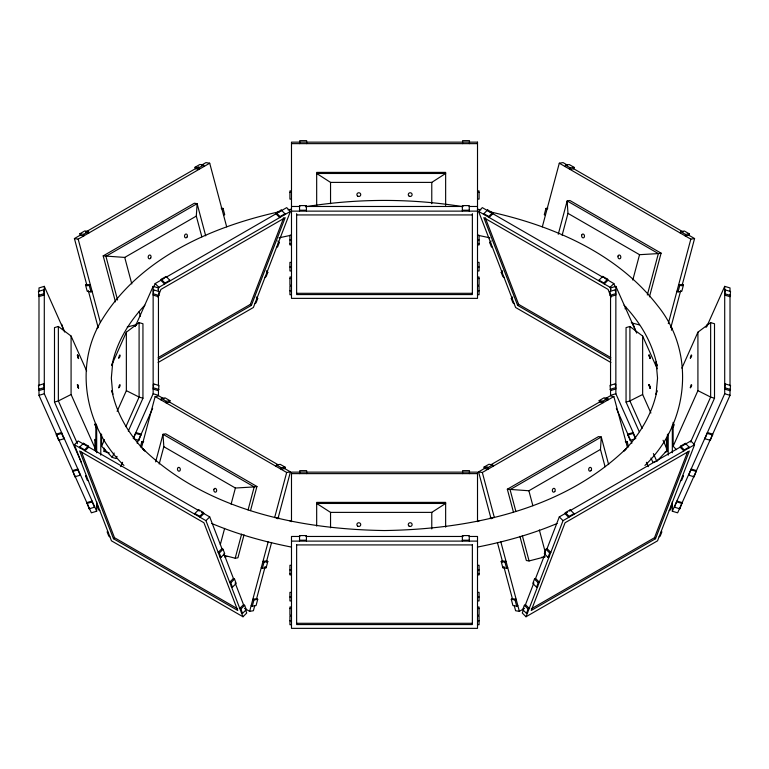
<?xml version="1.0" encoding="UTF-8"?>
<svg xmlns="http://www.w3.org/2000/svg" width="769" height="769" viewBox="0 0 769 769"><rect width="100%" height="100%" fill="white"/><g stroke="black" fill="none" stroke-linecap="round" stroke-linejoin="round"><path stroke-width="1.15" d="M201.843 236.842L196.306 216.099L197.114 203.66L194.384 203.227L103.19 255.885L115.456 301.881M605.078 466.725L600.464 449.432L601.271 436.994L598.542 436.571L507.338 489.219L513.471 512.221M112.783 361.824L111.332 378.108L112.783 394.391L111.89 390.585C116.359 413.587 128.875 434.139 144.851 451.009L142.342 448.25C205.823 510.02 298.622 529.274 384.433 530.543C470.253 529.274 563.052 510.02 626.524 448.26L624.024 451.009C640 434.139 652.516 413.587 656.986 390.585L656.082 394.391L657.543 378.108L656.082 361.824L656.986 365.631C652.516 342.618 639.991 322.067 624.024 305.206M140.41 446.972L141.804 441.762L143.678 441.464M141.525 447.606L155.146 396.535L158.895 395.939L164.076 398.928M160.981 399.899L161.355 398.477L165.114 397.89L169.987 400.707L169.613 402.129L165.854 402.716L166.239 401.293L169.987 400.707M155.646 461.871L163.009 434.264L165.739 433.841L256.942 486.489L250.502 510.645M159.202 463.995L163.816 446.702L163.009 434.264L254.203 486.921L256.942 486.489M220.328 544.51L224.635 528.38M231.094 504.166L235.391 488.027L254.203 486.921L248.07 509.924M223.644 555.228L235.189 558.217L241.629 534.071M244.061 534.791L237.929 557.794L235.189 558.217M276.109 466.37L276.494 464.957L280.243 464.361L285.126 467.177L284.741 468.6L280.993 469.186L281.367 467.763L285.126 467.177M244.465 608.346L249.637 611.336L268.16 541.905M274.639 517.604L286.674 472.474L290.432 471.878L278.08 518.171M252.299 606.164L253.972 599.907L257.721 599.32L256.058 605.568L252.299 606.164L251.194 605.52M262.392 568.32L264.055 562.062L267.814 561.476L266.151 567.724L262.392 568.32L261.287 567.676M254.626 606.116L253.395 610.749L249.637 611.336M256.481 599.176L265.122 566.772M266.353 562.149L271.601 542.472M547.836 208.13L545.952 208.428L544.289 214.676L545.394 215.32M542.318 226.845L559.294 163.201L563.052 162.605L567.195 164.999M565.128 166.565L565.513 165.143L569.262 164.556L574.145 167.373L573.761 168.796L570.012 169.382L570.387 167.959L574.145 167.373M558.265 234.285L567.157 200.93L569.887 200.507L661.09 253.155L649.44 296.853M562.129 235.276L567.964 213.369L567.157 200.93L658.36 253.587L661.09 253.155M625.101 308.869L625.716 306.571M632.781 280.051L639.548 254.693L658.36 253.587L647.315 294.988M680.267 233.036L680.642 231.613L684.4 231.027L689.274 233.843L688.899 235.266L685.141 235.852L685.525 234.43L689.274 233.843M656.572 367.592L657.187 365.275M668.299 323.614L690.822 239.14L694.58 238.544L681.93 285.991M678.037 291.893L679.7 285.645L683.458 285.049L681.786 291.307L678.037 291.893L676.922 291.259M670.818 327.652L680.69 290.624M671.414 330.218L671.971 328.132L670.856 327.498M111.89 365.631C116.359 342.618 128.875 322.076 144.851 305.197M153.848 286.924L155.146 283.569L164.46 278.195M161.202 279.31L160.827 280.291L164.585 284.04L164.96 283.05L169.834 280.243L166.085 276.494L161.202 279.31L164.96 283.05M158.039 289.557L158.895 287.318L290.432 211.379L286.674 207.63L280.454 211.225M157.924 297.19L160.913 289.413L285.184 217.675L251.376 305.389L158.183 359.2M165.7 277.474L166.085 276.494M169.459 281.223L169.834 280.243M276.34 212.84L275.956 213.82L279.714 217.569L280.089 216.579L284.972 213.763L281.214 210.024L276.34 212.84L280.089 216.579M280.839 211.004L281.214 210.024M284.588 214.753L284.972 213.763M158.193 357.575L250.358 304.37L283.723 217.762M290.432 211.379L253.395 307.485L158.116 362.497M256.221 296.997L257.721 298.497L256.058 302.823L254.943 303.467M266.314 270.803L267.814 272.303L266.151 276.629L265.036 277.273M277.801 240.985L279.301 242.485L277.638 246.811L276.532 247.455M526.457 613.374L528.13 609.048L529.235 608.404L525.477 604.665L524.371 605.299L522.709 609.625L526.457 613.374L527.572 612.739M536.551 587.18L538.223 582.854L539.329 582.21L535.57 578.471L534.465 579.105L532.792 583.44L536.551 587.18L537.666 586.545M548.037 557.362L549.71 553.036L550.815 552.392L547.067 548.653L545.952 549.287L544.289 553.622L548.037 557.362L549.153 556.727M523.554 609.663L522.257 613.018L526.015 616.757L657.543 540.818L694.58 444.713L690.822 440.973L682.536 445.751M525.275 605.193L533.888 582.844M535.176 579.49L545.086 553.786M546.807 549.316L559.294 516.903L567.58 512.125M565.359 512.644L564.975 513.625L568.733 517.374L569.108 516.393L573.991 513.577L570.233 509.828L565.359 512.644L569.108 516.393M526.015 616.757L563.052 520.651L694.58 444.713M569.858 510.808L570.233 509.828M573.607 514.557L573.991 513.577M680.488 446.174L680.113 447.154L683.862 450.903L684.247 449.913L689.12 447.106L685.362 443.357L680.488 446.174L684.247 449.913M684.987 444.338L685.362 443.357M688.745 448.087L689.12 447.106M531.273 608.846L654.506 537.704L687.448 452.201M655.534 538.723L689.332 451.009L565.071 522.747L531.264 610.471L655.534 538.723L654.506 537.704M111.784 364.891L126.356 332.198L139.093 322.615L142.947 323.759L142.947 398.227L128.288 431.121M134.902 326.373L135.844 324.258L135.844 325.162M135.2 326.604L153.146 286.356L158.452 287.933L158.452 291.518M153.146 291.124L153.685 289.923L158.991 291.499L158.452 296.68L153.146 295.104L153.685 289.923M117.042 456.353L116.061 458.545L112.197 457.392L101.575 446.231L104.488 439.685M117.128 411.348L126.356 390.642L126.356 332.198M109.313 452.97L104.075 451.413L104.959 449.442M112.197 457.392L114.158 453.008M125.885 426.689L139.093 397.073L139.093 322.615M153.146 385.125L153.685 383.923L158.991 385.5L158.452 390.69L153.146 389.104L153.685 383.923M120.656 466.639L122.598 462.284M133.268 438.349L153.146 393.747L153.146 286.356M134.546 439.07L138.805 440.329L141.16 434.129L135.844 432.553L133.489 438.753L133.489 437.849M137.122 443.194L152.637 408.377M681.882 368.168L697.916 332.198L710.643 322.615L714.507 323.759L714.507 398.227L693.484 445.386M705.99 327.431L707.403 324.258L707.403 325.162M706.759 326.604L724.706 286.356L730.012 287.933L730.012 291.518M724.706 291.124L725.234 289.923L730.55 291.499L730.012 296.68L724.706 295.104L725.234 289.923M676.403 449.663L673.135 446.231L697.916 390.642L697.916 332.198M690.6 442.04L710.643 397.073L710.643 322.615M724.706 385.125L725.234 383.923L730.55 385.5L730.012 390.69L724.706 389.104L725.234 383.923M730.012 390.556L730.012 395.324L677.643 512.817L672.327 511.241L724.706 393.747L724.706 286.356M674.528 507.223L676.883 501.023L682.19 502.599L679.834 508.799L674.528 507.223L674.528 506.319M688.793 475.204L691.158 469.003L696.464 470.58L694.109 476.78L688.793 475.204L688.793 474.3M705.048 438.753L707.403 432.553L712.719 434.129L710.354 440.329L705.048 438.753L705.048 437.849M644.912 465.428C688.466 424.142 696.224 353.24 657.831 305.937C617.161 253.174 552.421 225.49 488.93 211.619M650.978 458.016L652.939 462.4L656.803 461.256L667.425 450.086L667.425 434.581M245.446 609.663L246.743 613.018L242.985 616.757L111.457 540.818L74.42 444.713L78.178 440.973L199.354 510.924M79.726 447.01L83.475 443.271L88.358 446.078L88.733 447.068L84.984 450.817L84.6 449.827L79.726 447.01L80.101 448M84.6 449.827L88.358 446.078M113.466 538.723L79.668 451.009L203.929 522.747L237.736 610.471L113.466 538.723L114.494 537.704L81.552 452.201M610.884 362.497L515.605 307.485L478.568 211.379L482.326 207.63L488.546 211.225M483.874 213.676L487.633 209.927L492.506 212.744L492.891 213.734L489.132 217.473L488.757 216.493L483.874 213.676L484.259 214.666M488.757 216.493L492.506 212.744M194.855 513.481L198.613 509.741L203.487 512.558L203.872 513.538L200.113 517.287L199.738 516.297L194.855 513.481L195.239 514.471M199.738 516.297L203.487 512.558M242.985 616.757L205.948 520.651L209.706 516.903L201.42 512.125M492.468 247.455L491.362 246.811L489.699 242.485L491.199 240.985M219.29 553.036L223.048 549.287L221.933 548.653L218.185 552.392L219.29 553.036L220.963 557.362L224.711 553.622L223.048 549.287M503.964 277.273L502.849 276.629L501.186 272.303L502.686 270.803M514.057 303.467L512.942 302.823L511.279 298.497L512.779 296.997M230.777 582.854L234.535 579.105L233.43 578.471L229.671 582.21L230.777 582.854L232.449 587.18L236.208 583.44L234.535 579.105M610.817 359.2L517.624 305.389L518.642 304.37L485.277 217.762M240.87 609.048L244.629 605.299L243.523 604.665L239.765 608.404L240.87 609.048L242.543 613.374L246.291 609.625L244.629 605.299M599.013 280.147L602.761 276.398L607.645 279.214L608.019 280.204L604.261 283.953L603.886 282.963L599.013 280.147L599.387 281.137M603.886 282.963L607.645 279.214M610.961 289.557L610.105 287.318L613.854 283.569L604.54 278.195M431.774 182.397L445.645 173.477L316.674 173.477L330.545 182.397L431.774 182.397L431.774 203.718M431.774 512.385L445.645 503.455L316.674 503.455L330.545 512.385L431.774 512.385L431.774 528.966M79.88 233.757L83.638 234.343L84.013 235.766L80.255 235.179L79.88 233.757L84.753 230.94L88.512 231.527L88.887 232.949L86.07 232.507M195.009 167.286L198.767 167.873L199.142 169.295L195.393 168.709L195.009 167.286L199.892 164.47L203.641 165.056L204.025 166.479M87.07 285.991L74.42 238.544L80.63 234.958M85.811 231.969L198.7 166.796M201.805 164.999L205.948 162.605L209.706 163.201L226.682 226.845M83.638 234.343L88.512 231.527M198.767 167.873L203.641 165.056M74.42 238.544L78.178 239.14L209.706 163.201M103.19 255.885L124.732 257.423L196.306 216.099M85.542 285.049L86.647 284.415L90.406 285.001L89.3 285.645L85.542 285.049L87.214 291.307L90.963 291.893L92.078 291.259M221.933 209.062L223.048 208.428L224.711 214.676L223.606 215.32M166.537 276.994L279.858 211.571M97.029 328.132L98.144 327.498M278.195 243.119L279.301 242.485M266.708 272.937L267.814 272.303M256.615 299.131L257.721 298.497M484.028 467.091L487.786 467.677L488.161 469.1L484.412 468.513L484.028 467.091L488.911 464.274L492.66 464.861L493.044 466.283M599.166 400.62L602.915 401.207L603.3 402.629L599.541 402.043L599.166 400.62L604.04 397.804L607.798 398.39L608.173 399.813L605.357 399.371M490.92 518.171L478.568 471.878L487.335 466.821M490.997 464.707L600.781 401.322M604.924 398.928L610.105 395.939L613.854 396.535L627.475 447.606M487.786 467.677L492.66 464.861M602.915 401.207L607.798 398.39M478.568 471.878L482.326 472.474L613.854 396.535M507.338 489.219L528.88 490.757L600.464 449.432M626.091 442.396L627.196 441.762L628.59 446.972M569.646 510.924L682.065 446.03M501.186 561.476L502.292 560.832L506.05 561.418L504.945 562.062L501.186 561.476L502.849 567.724L506.608 568.32L507.713 567.676M502.849 567.724L503.964 567.089M682.353 476.463L683.458 475.819L681.786 480.144L680.68 480.788M670.856 506.271L671.971 505.637L670.299 509.962L669.193 510.606M511.279 599.32L512.385 598.676L516.143 599.272L515.028 599.907L511.279 599.32L512.942 605.568L516.701 606.164L517.806 605.52M514.374 606.116L515.605 610.749L519.363 611.336L524.535 608.346M660.763 532.465L661.878 531.831L660.206 536.156L659.1 536.8M54.493 402.081L54.493 327.613L58.357 326.469L71.084 336.053L71.084 394.497L58.357 400.928L54.493 402.081L81.379 462.4M626.053 402.081L626.053 327.613L629.907 326.469L642.644 336.053L642.644 394.497L629.907 400.928L626.053 402.081L639.25 431.688M557.083 523.487C531.523 534.33 504.608 541.722 477.395 547.086M64.663 332.045L44.294 286.356L38.988 287.933L38.988 291.518M43.766 289.798L38.45 291.374L38.988 296.555L44.294 294.979L43.766 289.798L44.294 290.999M38.45 295.354L43.766 293.777M43.766 383.798L38.45 385.375L38.988 390.565L44.294 388.979L43.766 383.798L44.294 385M38.45 389.354L43.766 387.778M96.673 501.686L96.673 511.241L91.357 512.817L38.988 395.324L44.294 393.747L44.294 286.356M56.281 435.033L61.597 433.456L61.597 432.553L56.281 434.129L58.646 440.329L63.952 438.753L63.952 437.849M636.703 333.131L615.854 286.356L610.548 287.933L610.548 291.518M615.315 289.798L610.009 291.374L610.548 296.555L615.854 294.979L615.315 289.798L615.854 290.999M610.009 295.354L615.315 293.777M72.536 471.484L77.842 469.907L77.842 469.003L72.536 470.58L74.891 476.78L80.207 475.204L80.207 474.3M86.81 503.503L92.117 501.926L92.117 501.023L86.81 502.599L89.166 508.799L94.472 507.223L94.472 506.319M615.315 383.798L610.009 385.375L610.548 390.565L615.854 388.979L615.315 383.798L615.854 385M610.009 389.354L615.315 387.778M615.854 286.356L615.854 393.747L610.548 395.324L610.548 389.364M627.84 435.033L633.156 433.456L633.156 432.553L627.84 434.129L627.84 435.033L630.196 440.329L634.454 439.07M665.118 452.114L667.338 451.451L667.338 441.368L666.454 439.397L666.454 449.481M127.241 327.017L136.478 324.624M519.911 536.368L526.352 560.514L529.082 560.947L545.25 556.766M279.945 211.619C210.783 226.778 138.112 258.778 100.576 322.076C73.555 368.264 86.138 429.083 123.963 465.428M288.019 209.87L291.48 209.12M278.993 237.842L291.413 235.16M276.321 518.046L278.195 517.748L279.301 518.383L277.426 518.681M224.558 556.9L226.778 556.554M305.399 206.784C357.229 198.373 410.473 198.296 462.323 206.611M291.489 143.64L477.511 143.64M291.489 190.943L289.923 190.943L289.923 199.084L291.489 199.084M477.511 190.943L479.077 190.943L479.077 199.084L477.511 199.084M289.923 192.433L291.489 192.433M477.511 192.433L479.077 192.433M291.489 206.477L299.891 206.477M305.899 206.477L463.101 206.477M469.109 206.477L477.511 206.477M299.535 210.235L306.427 210.235M462.352 210.235L469.253 210.235M291.489 211.129L477.511 211.129M296.632 214.936L472.368 214.936M291.489 235.295L289.923 235.295L289.923 244.917L291.489 244.917M477.511 235.295L479.077 235.295L479.077 244.917L477.511 244.917M289.923 239.947L291.489 239.947M477.511 239.947L479.077 239.947M289.923 243.869L291.489 243.869M477.511 243.869L479.077 243.869M291.489 262.364L289.923 262.364L289.923 270.948L291.489 270.948M477.511 262.364L479.077 262.364L479.077 270.948L477.511 270.948M289.923 267.016L291.489 267.016M477.511 267.016L479.077 267.016M291.489 277.032L289.923 277.032L289.923 285.174L291.489 285.174M477.511 277.032L479.077 277.032L479.077 285.174L477.511 285.174M289.923 278.522L291.489 278.522M477.511 278.522L479.077 278.522M291.489 286.145L289.923 286.145L289.923 294.719L291.489 294.719M477.511 286.145L479.077 286.145L479.077 294.719L477.511 294.719M289.923 290.788L291.489 290.788M477.511 290.788L479.077 290.788M296.632 293.306L472.368 293.306M291.489 473.627L477.511 473.627M289.923 520.93L291.489 520.93M477.511 520.93L479.077 520.93M299.891 536.464L291.489 536.464L291.489 628.36L477.511 628.36L477.511 536.464L469.109 536.464M305.899 536.464L463.101 536.464M299.535 540.223L306.427 540.223M462.352 540.223L469.253 540.223M291.489 541.107L477.511 541.107M296.632 544.913L472.368 544.913M291.489 565.282L289.923 565.282L289.923 574.904L291.489 574.904M477.511 565.282L479.077 565.282L479.077 574.904L477.511 574.904M289.923 569.925L291.489 569.925M477.511 569.925L479.077 569.925M289.923 573.857L291.489 573.857M477.511 573.857L479.077 573.857M291.489 592.351L289.923 592.351L289.923 600.925L291.489 600.925M477.511 592.351L479.077 592.351L479.077 600.925L477.511 600.925M289.923 597.004L291.489 597.004M477.511 597.004L479.077 597.004M291.489 607.02L289.923 607.02L289.923 615.162L291.489 615.162M477.511 607.02L479.077 607.02L479.077 615.162L477.511 615.162M289.923 608.51L291.489 608.51M477.511 608.51L479.077 608.51M291.489 616.132L289.923 616.132L289.923 624.707L291.489 624.707M477.511 616.132L479.077 616.132L479.077 624.707L477.511 624.707M289.923 620.775L291.489 620.775M477.511 620.775L479.077 620.775M296.632 623.294L472.368 623.294M221.164 208.13L223.048 208.428M625.322 441.464L627.196 441.762M492.679 518.046L490.805 517.748L489.699 518.383L491.574 518.681M541.828 557.179L544.067 557.525M477.395 209.12L480.856 209.87M477.462 235.16L489.891 237.842M291.48 547.086C264.267 541.722 237.352 534.33 211.792 523.487M631.262 322.788L639.347 324.883M725.234 293.902L730.55 295.479M725.234 387.903L730.55 389.489M724.706 393.747L730.012 395.324M714.507 398.227L710.643 397.073L697.916 390.642M707.403 433.456L712.719 435.033M153.685 293.902L158.991 295.479M691.158 469.907L696.464 471.484M676.883 501.926L682.19 503.503M153.685 387.903L158.991 389.489M153.146 393.747L158.452 395.324L158.452 389.364M142.947 398.227L139.093 397.073L126.356 390.642M135.844 433.456L141.16 435.033M573.405 168.584L683.189 231.969M688.37 234.958L694.58 238.544M565.513 165.143L570.387 167.959M680.642 231.613L685.525 234.43M559.294 163.201L690.822 239.14M567.964 213.369L639.548 254.693M683.458 285.049L682.353 284.415L678.594 285.001L679.7 285.645M545.952 208.428L547.067 209.062M488.988 211.475L602.463 276.994M478.568 211.379L610.105 287.318M489.699 242.485L490.805 243.119M501.186 272.303L502.292 272.937M511.279 298.497L512.385 299.131M518.642 304.37L610.807 357.575M169.257 401.918L278.003 464.707M283.175 467.696L290.432 471.878M161.355 398.477L166.239 401.293M276.494 464.957L281.367 467.763M155.146 396.535L286.674 472.474M163.816 446.702L235.391 488.027M141.804 441.762L142.909 442.396M74.42 444.713L205.948 520.651M267.814 561.476L266.708 560.832L262.95 561.418L264.055 562.062M265.036 567.089L266.151 567.724M86.647 476.463L85.542 475.819L87.214 480.144L88.32 480.788M219.847 556.727L220.963 557.362M98.144 506.271L97.029 505.637L98.701 509.962L99.807 510.606M257.721 599.32L256.615 598.676L252.857 599.272L253.972 599.907M231.334 586.545L232.449 587.18M108.237 532.465L107.122 531.831L108.794 536.156L109.9 536.8M114.494 537.704L237.727 608.846M241.428 612.739L242.543 613.374M559.294 516.903L563.052 520.651M545.952 549.287L549.71 553.036M534.465 579.105L538.223 582.854M250.358 304.37L251.376 305.389M524.371 605.299L528.13 609.048M155.146 283.569L158.895 287.318M642.644 336.053L657.216 368.755M642.644 394.497L650.901 413.02M663.051 440.272L667.425 450.086M642.134 428.352L629.907 400.928L629.907 326.469M653.381 453.575L656.803 461.256M615.854 393.747L635.732 438.349M646.402 462.284L648.344 466.639M633.156 433.456L635.511 438.753L635.511 437.849M616.363 408.377L631.878 443.194M71.084 336.053L86.637 370.927M95.779 441.368L94.904 439.397L94.904 448.365M71.084 394.497L95.865 450.086M94.904 449.481L95.779 451.451L95.865 423.844M77.419 443.703L58.357 400.928L58.357 326.469M44.294 393.747L96.673 511.241M61.597 433.456L63.952 438.753M77.842 469.907L80.207 475.204M92.117 501.926L94.472 507.223M613.854 283.569L615.152 286.924M611.076 297.19L608.087 289.413L483.816 217.675L517.624 305.389M602.761 276.398L603.146 277.388M487.633 209.927L488.007 210.917M209.706 516.903L222.193 549.316M223.914 553.786L233.824 579.49M235.112 582.844L243.725 605.193M198.613 509.741L198.988 510.722M83.475 443.271L83.859 444.251M608.635 464.591L601.271 436.994L510.068 489.651L515.893 511.5M528.88 490.757L532.879 505.742M539.338 529.947L545.481 553.007M522.334 535.647L529.082 560.947M482.326 472.474L494.361 517.604M500.84 541.905L519.363 611.336M504.945 562.062L506.608 568.32M515.028 599.907L516.701 606.164M497.399 542.472L502.647 562.149M503.878 566.772L512.519 599.176M205.708 235.862L197.114 203.66L105.92 256.317L117.57 300.016M124.732 257.423L131.797 283.934M139.179 311.599L140.41 316.213M78.178 239.14L100.393 322.461M89.3 285.645L90.963 291.893M88.31 290.624L98.182 327.652M730.012 295.094L730.012 385.778M710.354 439.426L710.354 440.329M694.109 475.876L694.109 476.78M679.834 507.896L679.834 508.799M673.135 422.373L673.135 446.231M672.327 425.324L672.327 452.768M672.327 501.686L672.327 511.241M668.223 433.678L668.223 455.152M635.511 330.449L633.156 324.258L633.156 325.162M630.196 439.426L630.196 440.329M610.548 295.094L610.548 385.778M477.511 521.661L477.511 472.137L291.489 472.137L291.489 521.661M472.368 213.667L472.368 294.565L296.632 294.565L296.632 213.667M472.368 544.837L472.368 624.553L296.632 624.553L296.632 544.837M469.465 143.64L469.465 140.64L462.573 140.64L462.573 143.64M469.465 473.627L469.465 470.628L462.573 470.628L462.573 473.627M469.253 211.129L469.253 205.592L462.352 205.592L462.352 211.129M469.253 541.107L469.253 535.57L462.352 535.57L462.352 541.107M445.645 205.467L445.645 172.391L316.674 172.391L316.674 205.573M445.645 527.159L445.645 502.378L316.674 502.378L316.674 526.073M330.545 182.397L330.545 203.718M330.545 512.385L330.545 527.784M306.648 143.64L306.648 140.64L299.747 140.64L299.747 143.64M306.648 473.627L306.648 470.628L299.747 470.628L299.747 473.627M306.427 211.129L306.427 205.592L299.535 205.592L299.535 211.129M306.427 541.107L306.427 535.57L299.535 535.57L299.535 541.107M158.452 295.094L158.452 385.778M138.805 439.426L138.805 440.329M104.075 448.048L104.075 451.413M101.575 434.302L101.575 446.231M100.777 433.678L100.777 455.152M96.673 425.324L96.673 452.768M89.166 507.896L89.166 508.799M74.891 475.876L74.891 476.78M63.952 330.449L61.597 324.258L61.597 325.162M58.646 439.426L58.646 440.329M38.988 295.094L38.988 385.778M38.988 389.364L38.988 395.324M118.762 358.114C121.194 356.518 119.801 351.856 118.762 358.027M118.762 387.778C121.185 386.201 119.81 381.511 118.762 387.691M672.74 427.208C675.163 425.622 673.798 420.931 672.75 427.112M690.322 358.114C692.725 356.585 691.369 351.817 690.322 358.027M690.322 387.778C692.734 386.249 691.369 381.501 690.322 387.691M77.371 355.163L78.573 358.565L78.255 356.191L77.659 354.98L78.486 358.546L77.371 355.143M77.371 384.827L78.573 388.23L78.255 385.855L77.659 384.644L78.486 388.22L77.371 384.817M94.943 424.257L96.154 427.66L95.827 425.286L95.183 424.017L96.183 427.631L94.943 424.238M648.921 355.163L650.141 358.565L649.815 356.191L649.219 354.98L650.093 358.565L648.93 355.143M648.921 384.827L650.141 388.23L649.815 385.855L649.219 384.644L650.093 388.23L648.93 384.817M477.511 142.15L291.489 142.15L291.489 298.372L477.511 298.372L477.511 142.15M186.992 237.14A1.923 1.423 -81.1 0 0 186.3 234.055A1.923 1.423 -81.1 0 0 184.57 236.65A1.923 1.423 -81.1 0 0 186.992 237.14M150.657 258.115A1.923 1.423 -81.1 0 0 149.965 255.029A1.923 1.423 -81.1 0 0 148.234 257.625A1.923 1.423 -81.1 0 0 150.657 258.115M213.878 489.43A1.923 1.423 81.1 0 0 215.474 492.17A1.923 1.423 81.1 0 0 216.329 489.18A1.923 1.423 81.1 0 0 213.878 489.43M177.543 468.456A1.923 1.423 81.1 0 0 179.139 471.195A1.923 1.423 81.1 0 0 179.994 468.196A1.923 1.423 81.1 0 0 177.543 468.456M409.108 526.131A1.923 1.855 0 0 0 412.117 524.727A1.923 1.855 0 0 0 409.348 522.92A1.923 1.855 0 0 0 409.108 526.131M357.729 526.131A1.923 1.855 0 0 0 360.728 524.727A1.923 1.855 0 0 0 357.969 522.92A1.923 1.855 0 0 0 357.729 526.131M591.15 470.474A1.923 1.423 -81.1 0 0 590.457 467.389A1.923 1.423 -81.1 0 0 588.727 469.984A1.923 1.423 -81.1 0 0 591.15 470.474M554.814 491.449A1.923 1.423 -81.1 0 0 554.122 488.363A1.923 1.423 -81.1 0 0 552.392 490.958A1.923 1.423 -81.1 0 0 554.814 491.449M618.026 256.096A1.923 1.423 81.1 0 0 619.622 258.836A1.923 1.423 81.1 0 0 620.487 255.837A1.923 1.423 81.1 0 0 618.026 256.096M581.691 235.122A1.923 1.423 81.1 0 0 583.286 237.861A1.923 1.423 81.1 0 0 584.152 234.862A1.923 1.423 81.1 0 0 581.691 235.122M409.233 196.22A1.923 1.855 0 0 0 412.117 194.615A1.923 1.855 0 0 0 409.233 193A1.923 1.855 0 0 0 409.233 196.22M357.845 196.22A1.923 1.855 0 0 0 360.738 194.615A1.923 1.855 0 0 0 357.845 193A1.923 1.855 0 0 0 357.845 196.22"/></g></svg>
